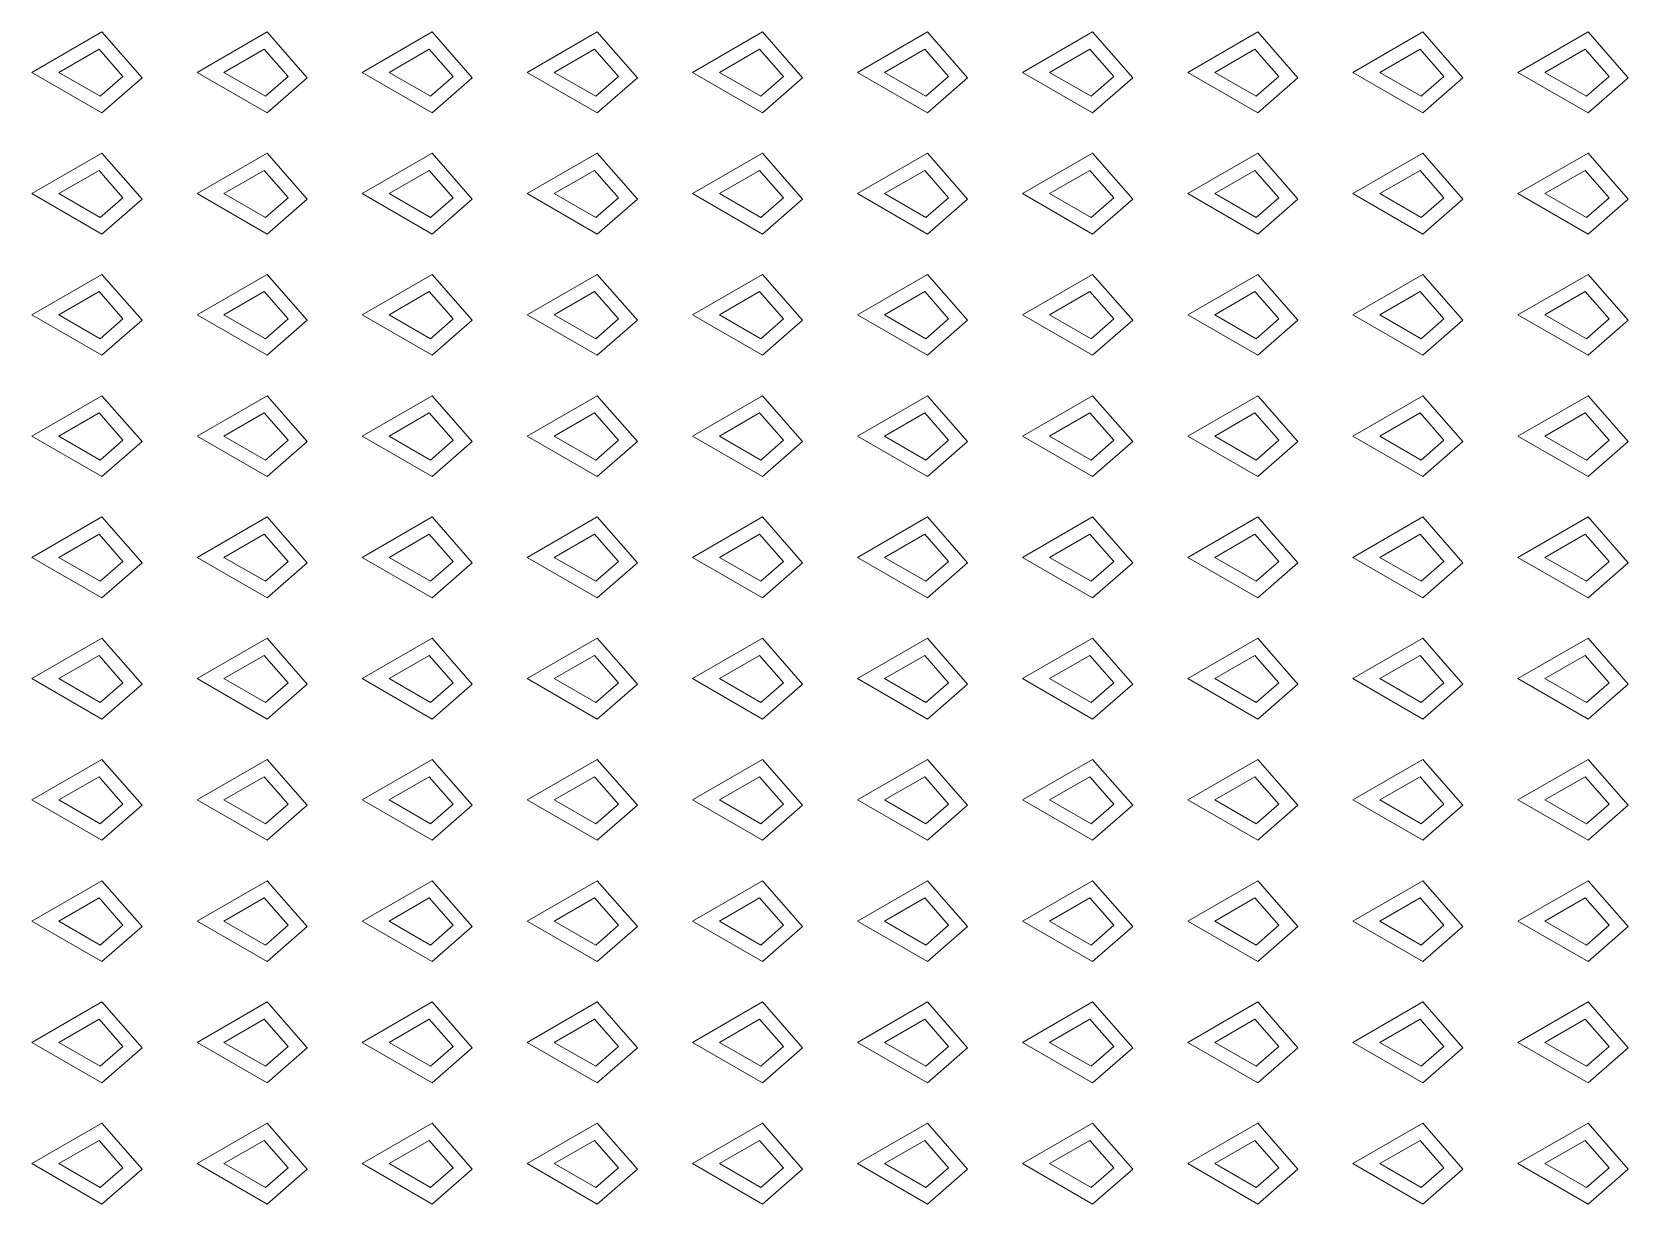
# Model space of a CAD drawing. Header units: millimetres. Extents: x 0 to 296, y -8 to 210.
import ezdxf

# ---------------------------------------------------------------- set-up
doc = ezdxf.new("R2010")
doc.units = ezdxf.units.MM
doc.layers.get('0').update_dxf_attribs({"color": 1, "lineweight": 5})

# ---------------------------------------------------------------- blocks, each defined once
blk = doc.blocks.new('*U4')
for p, q in [((2.7786, 7.5), (-10.2114, 0)), ((10.2114, -1.0048), (2.7786, 7.5)), ((2.2486, 4.307), (-5.2114, 0)), ((6.6836, -0.767), (2.2486, 4.307)), ((-10.2114, 0), (2.7786, -7.5)), ((-5.2114, 0), (2.4786, -4.44)), ((2.4786, -4.44), (6.6836, -0.767)), ((2.7786, -7.5), (10.2114, -1.0048))]:
    blk.add_line(p, q)
blk = doc.blocks.new('*U5')
at = {"color": 0, "linetype": 'ByBlock', "lineweight": -2, "transparency": 16777216}
for p in [(0, 202.5), (30.6342, 202.5), (61.2684, 202.5), (91.9026, 202.5), (122.5368, 202.5), (153.171, 202.5), (183.8052, 202.5), (214.4394, 202.5), (245.0736, 202.5), (275.7078, 202.5), (0, 180), (30.6342, 180), (61.2684, 180), (91.9026, 180), (122.5368, 180), (153.171, 180), (183.8052, 180), (214.4394, 180), (245.0736, 180), (275.7078, 180), (0, 157.5), (30.6342, 157.5), (61.2684, 157.5), (91.9026, 157.5), (122.5368, 157.5), (153.171, 157.5), (183.8052, 157.5), (214.4394, 157.5), (245.0736, 157.5), (275.7078, 157.5), (0, 135), (30.6342, 135), (61.2684, 135), (91.9026, 135), (122.5368, 135), (153.171, 135), (183.8052, 135), (214.4394, 135), (245.0736, 135), (275.7078, 135), (0, 112.5), (30.6342, 112.5), (61.2684, 112.5), (91.9026, 112.5), (122.5368, 112.5), (153.171, 112.5), (183.8052, 112.5), (214.4394, 112.5), (245.0736, 112.5), (275.7078, 112.5), (0, 90), (30.6342, 90), (61.2684, 90), (91.9026, 90), (122.5368, 90), (153.171, 90), (183.8052, 90), (214.4394, 90), (245.0736, 90), (275.7078, 90), (0, 67.5), (30.6342, 67.5), (61.2684, 67.5), (91.9026, 67.5), (122.5368, 67.5), (153.171, 67.5), (183.8052, 67.5), (214.4394, 67.5), (245.0736, 67.5), (275.7078, 67.5), (0, 45), (30.6342, 45), (61.2684, 45), (91.9026, 45), (122.5368, 45), (153.171, 45), (183.8052, 45), (214.4394, 45), (245.0736, 45), (275.7078, 45), (0, 22.5), (30.6342, 22.5), (61.2684, 22.5), (91.9026, 22.5), (122.5368, 22.5), (153.171, 22.5), (183.8052, 22.5), (214.4394, 22.5), (245.0736, 22.5), (275.7078, 22.5), (0, 0), (30.6342, 0), (61.2684, 0), (91.9026, 0), (122.5368, 0), (153.171, 0), (183.8052, 0), (214.4394, 0), (245.0736, 0), (275.7078, 0)]:
    blk.add_blockref('*U4', p, dxfattribs=at)

msp = doc.modelspace()

# ---------------------------------------------------------------- block references
msp.add_blockref('*U5', (10.2114, 0))

doc.saveas('drawing.dxf')
